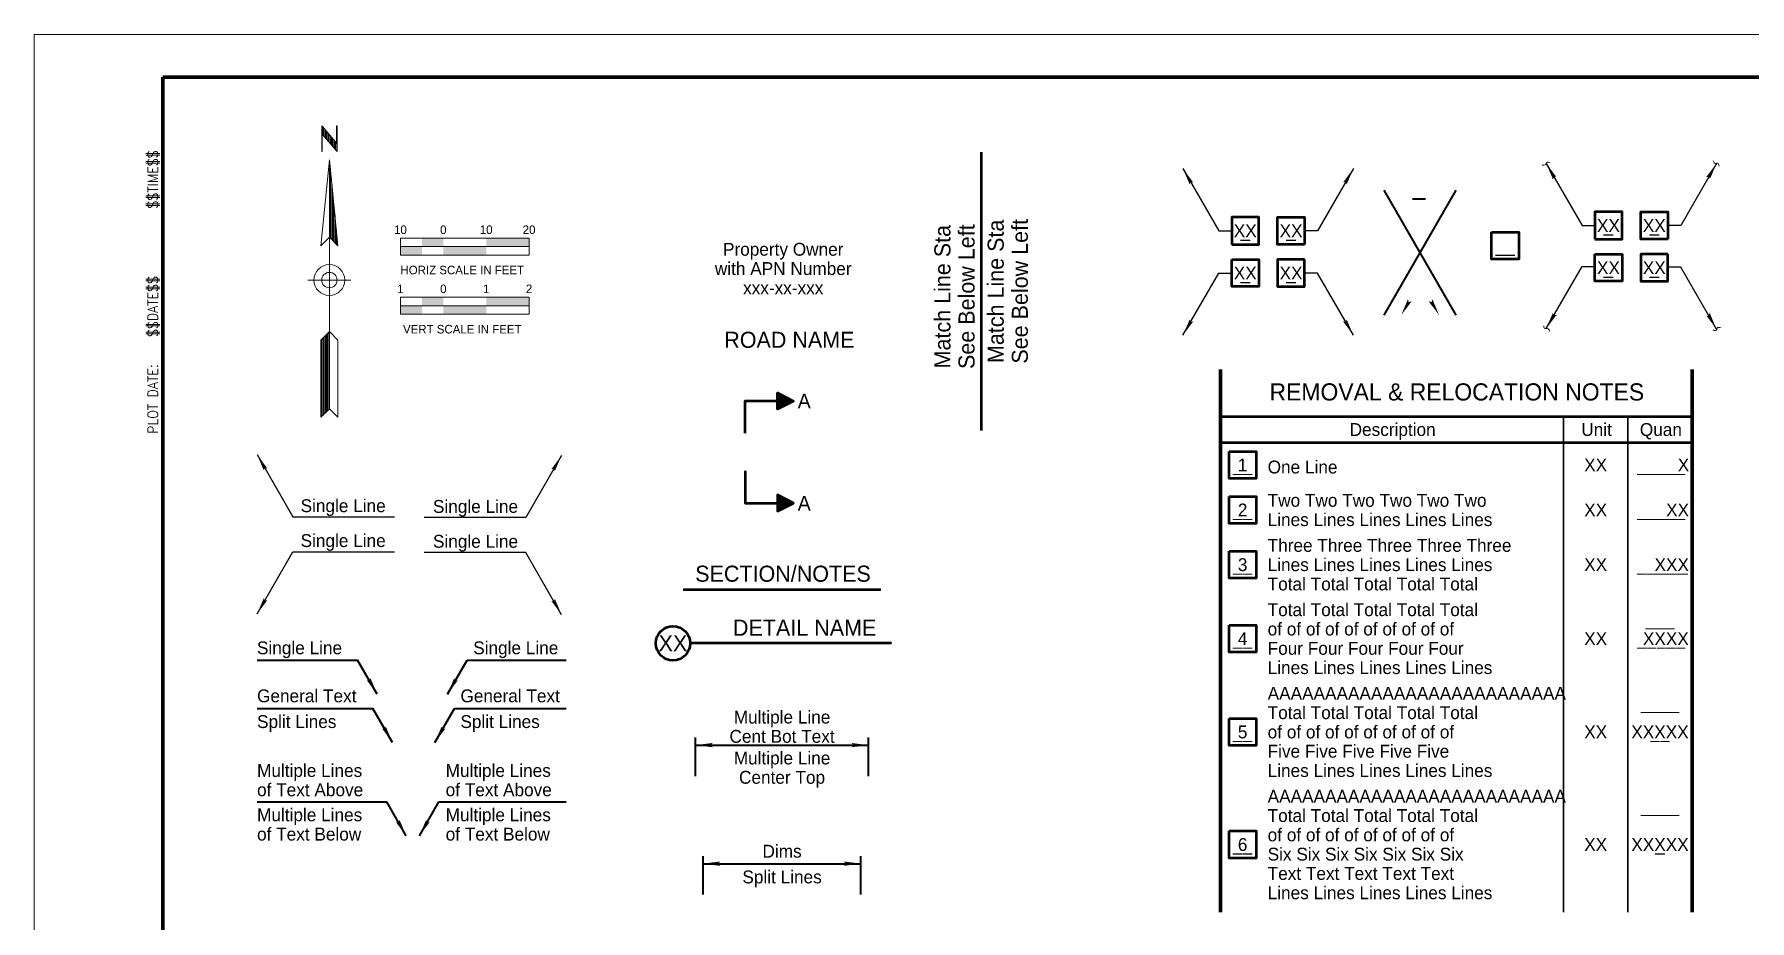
# Model space of a CAD drawing. Header units: feet. Extents: x 715168 to 716636, y 927703 to 928239.
# Drawn here: x 715956.4 to 716356.4, y 928012.2 to 928218.9 of the extents above; entities that cross this region are included whole.
import ezdxf
from ezdxf.enums import TextEntityAlignment as Align

# ---------------------------------------------------------------- set-up
doc = ezdxf.new("R2010")
doc.units = ezdxf.units.FT
doc.header["$MEASUREMENT"] = 0
for name, color, linetype, lineweight in [('1', 30, 'Continuous', 0), ('10', 120, 'Continuous', 0), ('19', 80, 'Continuous', 0), ('2', 211, 'Continuous', 0), ('25', 31, 'Continuous', 0), ('29', 110, 'Continuous', 0), ('36', 2, 'Continuous', 0), ('37', 32, 'Continuous', 0), ('56', 92, 'Continuous', 0), ('62', 7, 'Continuous', 0)]:
    doc.layers.add(name, color=color, linetype=linetype, lineweight=lineweight)
doc.styles.add('PROP_0', font='SLANTED_PROPORTIONAL.shx')
doc.styles.get("Standard").update_dxf_attribs({"font": 'txt.shx'})
doc.styles.add('Style-ENGINEERING', font='ENGINEERING.shx')
doc.styles.add('Style-SLANTED_PROPORTIONAL', font='SLANTED_PROPORTIONAL.shx')
doc.styles.add('Style-STANDARD', font='STANDARD.shx')
doc.styles.add('Style-VERTICAL_PROPORTIONAL', font='VERTICAL_PROPORTIONAL.shx')
doc.dimstyles.get("Standard").update_dxf_attribs({"dimtxt": 0.18, "dimasz": 0.18, "dimexe": 0.18, "dimexo": 0.0625, "dimgap": 0.09, "dimtad": 0, "dimtih": 1, "dimtoh": 1, "dimdec": 4, "dimzin": 0, "dimdsep": 46, "dimtxsty": 'Standard', "dimcen": 0.09, "dimadec": 0, "dimazin": 0, "dimtfac": 1, "dimtdec": 4, "dimtofl": 0, "dimtmove": 0, "dimatfit": 3, "dimfxl": 0, "dimtolj": 1, "dimtzin": 0, "dimarcsym": 0})

# ---------------------------------------------------------------- blocks, each defined once
blk = doc.blocks.new('LTERMA_0.2')
at = {"layer": '1', "linetype": 'Continuous', "lineweight": 13, "extrusion": (0, 0, -1)}
blk.add_solid([(0.88, 0), (1, 0.12), (1, -0.12), (0, 0)], dxfattribs=at)
blk = doc.blocks.new('NOTBOX_1')
at = {"layer": '10', "color": 120, "linetype": 'Continuous', "lineweight": 53}
blk.add_3dface([(-15.8, 15.8), (15.8, 15.8), (15.8, -15.8), (-15.8, -15.8)], dxfattribs=at)
at = {"layer": '10', "color": 120, "linetype": 'Continuous', "lineweight": 53, "style": 'Style-VERTICAL_PROPORTIONAL'}
blk.add_text('XX', height=15, rotation=180, dxfattribs=at).set_placement((0, 0), align=Align.MIDDLE_CENTER)
blk = doc.blocks.new('NOTBOX_1_1')
at = {"layer": '10', "color": 120, "linetype": 'Continuous', "lineweight": 53}
blk.add_3dface([(-15.8, 15.8), (15.8, 15.8), (15.8, -15.8), (-15.8, -15.8)], dxfattribs=at)
at = {"layer": '10', "color": 120, "linetype": 'Continuous', "lineweight": 53, "extrusion": (0, 0, -1), "style": 'Style-VERTICAL_PROPORTIONAL'}
blk.add_text('XX', height=15, rotation=180, dxfattribs=at).set_placement((0, 0), align=Align.MIDDLE_CENTER)
blk = doc.blocks.new('NOTBOX_2')
at = {"layer": '10', "color": 120, "linetype": 'Continuous', "lineweight": 53}
blk.add_3dface([(-15.8, 15.8), (15.8, 15.8), (15.8, -15.8), (-15.8, -15.8)], dxfattribs=at)
at = {"layer": '10', "color": 120, "linetype": 'Continuous', "lineweight": 53, "style": 'Style-VERTICAL_PROPORTIONAL'}
blk.add_text('XX', height=15, dxfattribs=at).set_placement((0, 0), align=Align.MIDDLE_CENTER)
blk = doc.blocks.new('NOTBOX_3')
at = {"layer": '10', "color": 120, "linetype": 'Continuous', "lineweight": 53}
blk.add_3dface([(-15.8, 15.8), (15.8, 15.8), (15.8, -15.8), (-15.8, -15.8)], dxfattribs=at)
at = {"layer": '10', "color": 120, "linetype": 'Continuous', "lineweight": 53, "extrusion": (0, 0, -1), "style": 'Style-VERTICAL_PROPORTIONAL'}
blk.add_text('XX', height=15, dxfattribs=at).set_placement((0, 0), align=Align.MIDDLE_CENTER)
blk = doc.blocks.new('LTERMO_0.4')
at = {"layer": '1', "linetype": 'Continuous', "lineweight": 13}
for p in [(-0.938, 0.114), (-0.88, 0.057)]:
    blk.add_line(p, (-0.821, 0), dxfattribs=at)
blk.add_open_spline([(0.026, 0.238), (-0.018, 0.195), (-0.036, 0.146), (-0.048, 0.099), (-0.063, 0.038), (0.062, -0.025), (0.032, -0.085), (0.011, -0.128), (-0.021, -0.164), (-0.064, -0.191)], degree=3, knots=[0, 0, 0, 0, 0.313851, 0.313851, 0.313851, 0.714238, 0.714238, 0.714238, 1, 1, 1, 1], dxfattribs=at)
at = {"layer": '37', "linetype": 'Continuous', "lineweight": 0, "extrusion": (0, 0, -1)}
blk.add_solid([(0.821, 0), (0.938, -0.114), (0.938, 0.114), (0, 0)], dxfattribs=at)
blk = doc.blocks.new('NORTHA_1')
at = {"layer": '25', "color": 31, "linetype": 'Continuous', "lineweight": 13}
for q in [(-5, 0), (5, 0)]:
    blk.add_line((0, 0), q, dxfattribs=at)
at = {"layer": '25', "color": 31, "linetype": 'Continuous', "lineweight": 0}
blk.add_line((0, -29), (0, -8.57), dxfattribs=at)
at = {"layer": '25', "color": 31, "linetype": 'Continuous', "lineweight": 13, "flags": 128}
for points in [[(1.68, 31.94), (1.68, 36), (1.8, 36), (1.8, 30), (1.54, 30.31), (1.54, 32.11), (1.27, 32.42), (1.27, 30.62), (1.01, 30.92), (1.01, 32.72), (0.74, 33.03), (0.74, 31.23), (0.48, 31.54), (0.48, 33.34), (0.22, 33.65), (0.22, 31.85), (-0.05, 32.16), (-0.05, 33.96), (-0.31, 34.26), (-0.31, 32.46), (-0.58, 32.77), (-0.58, 34.57), (-0.84, 34.88), (-0.84, 33.08), (-1.1, 33.39), (-1.1, 35.19), (-1.37, 35.5), (-1.37, 33.7), (-1.63, 34.01), (-1.63, 35.81), (-1.8, 36), (-1.8, 30), (-1.68, 30), (-1.68, 34.06), (1.8, 30), (1.8, 31.8), (-1.63, 35.81)], [(0, 10), (-2, 8), (0, 28), (2, 8), (1.85, 8.15), (1.85, 9.51), (1.58, 12.15), (1.58, 8.41), (1.32, 8.68), (1.32, 14.8), (1.06, 17.44), (1.06, 8.94), (0.79, 9.28), (0.79, 20.08), (0.53, 22.72), (0.53, 9.47), (0.26, 9.73), (0.26, 25.36), (0, 28), (0, 10), (2, 8), (0, 10), (0, -30), (2, -32), (2, -14), (0, -12), (-2, -14), (-2, -32), (0, -30), (-0.15, -30.15), (-0.15, -12.15), (-0.42, -12.42), (-0.42, -30.42), (-0.68, -30.68), (-0.68, -12.68), (-0.94, -12.94), (-0.94, -30.94), (-1.21, -31.21), (-1.21, -13.21), (-1.47, -13.47), (-1.47, -31.47), (-1.74, -31.74), (-1.74, -13.74)]]:
    blk.add_lwpolyline(points, dxfattribs=at)
at = {"layer": '25', "color": 31, "linetype": 'Continuous', "lineweight": 13}
for radius in [3.6, 1.8]:
    blk.add_circle((0, 0), radius, dxfattribs=at)
for points in [[(-1.68, 34.06), (-1.63, 35.81), (1.8, 31.8), (1.8, 30)], [(0, 10), (2, 8), (0, 28)], [(0, -30), (-2, -32), (-2, -14), (0, -12)]]:
    blk.add_3dface(points, dxfattribs=at)
blk = doc.blocks.new('NOTBOX_4')
at = {"layer": '10', "color": 120, "linetype": 'Continuous', "lineweight": 53}
blk.add_3dface([(-15.8, 15.8), (15.8, 15.8), (15.8, -15.8), (-15.8, -15.8)], dxfattribs=at)
blk = doc.blocks.new('LTERMA_1')
at = {"layer": '36', "color": 120, "linetype": 'Continuous', "lineweight": 40}
blk.add_solid([(-17.5, 0), (-20, 2.5), (-20, -2.5), (0, 0)], dxfattribs=at)
blk = doc.blocks.new('LTERMA_3')
at = {"layer": '25', "color": 31, "linetype": 'Continuous', "lineweight": 40}
blk.add_solid([(-17.5, 0), (-20, 2.5), (-20, -2.5), (0, 0)], dxfattribs=at)
blk = doc.blocks.new('NOTBOX_5')
at = {"layer": '10', "color": 120, "linetype": 'Continuous', "lineweight": 53}
blk.add_3dface([(-15.8, 15.8), (15.8, 15.8), (15.8, -15.8), (-15.8, -15.8)], dxfattribs=at)
at = {"layer": '10', "color": 120, "linetype": 'Continuous', "lineweight": 53, "style": 'Style-VERTICAL_PROPORTIONAL'}
blk.add_text('4', height=15, dxfattribs=at).set_placement((0, 0), align=Align.MIDDLE_CENTER)

msp = doc.modelspace()

# ---------------------------------------------------------------- linework, layer by layer
at = {"layer": '2', "color": 211, "linetype": 'Continuous', "lineweight": 80}
msp.add_line((716233, 928140.77), (716233, 928014.26), dxfattribs=at)
at = {"layer": '25', "color": 31, "linetype": 'Continuous', "lineweight": 53}
for p, q in [((716177.2, 928191.46), (716177.2, 928126.53)), ((716153.81, 928089.4), (716107.69, 928089.41)), ((716156.26, 928076.94), (716109.3, 928076.94))]:
    msp.add_line(p, q, dxfattribs=at)
at = {"layer": '25', "color": 31, "linetype": 'Continuous', "lineweight": 0}
for p, q in [((716041.75, 928169.43), (716071.75, 928169.43)), ((716041.75, 928155.64), (716071.75, 928155.64))]:
    msp.add_line(p, q, dxfattribs=at)
at = {"layer": '25', "color": 31, "linetype": 'Continuous', "lineweight": 40}
for p, q in [((716008.31, 928072.99), (716031.77, 928072.99)), ((716036.33, 928065.09), (716031.77, 928072.99)), ((716052.72, 928065.09), (716057.28, 928072.99)), ((716057.28, 928072.99), (716080.38, 928072.99)), ((716008.31, 928061.71), (716035.34, 928061.71)), ((716039.9, 928053.82), (716035.34, 928061.71)), ((716049.79, 928053.82), (716054.35, 928061.71)), ((716054.35, 928061.71), (716080.38, 928061.71)), ((716110.58, 928045.97), (716110.58, 928054.93)), ((716150.92, 928045.97), (716150.92, 928054.93)), ((716110.58, 928053.18), (716150.92, 928053.18)), ((716008.31, 928039.93), (716038.54, 928039.93)), ((716043.1, 928032.04), (716038.54, 928039.93)), ((716046.17, 928032.04), (716050.73, 928039.93)), ((716050.73, 928039.93), (716080.38, 928039.93)), ((716112.34, 928018.32), (716112.34, 928027.29)), ((716149.15, 928018.32), (716149.15, 928027.28)), ((716112.34, 928025.54), (716149.15, 928025.53))]:
    msp.add_line(p, q, dxfattribs=at)
at = {"layer": '25', "color": 31, "linetype": 'Continuous', "lineweight": 53, "flags": 128}
for points in [[(716122.15, 928125.94), (716122.15, 928133.44), (716129.65, 928133.44), (716129.65, 928135.3), (716133.4, 928133.42), (716129.65, 928131.55), (716129.65, 928133.42), (716129.93, 928133.44), (716129.93, 928134.92), (716132.93, 928133.42), (716129.93, 928131.92), (716129.93, 928133.42), (716130.15, 928133.44), (716130.15, 928134.61), (716132.55, 928133.41), (716130.15, 928132.21), (716130.15, 928133.42), (716130.38, 928133.44), (716130.38, 928134.27), (716132.07, 928133.43), (716130.38, 928132.58), (716130.38, 928133.42), (716130.61, 928133.44), (716130.61, 928134.03), (716131.8, 928133.43), (716130.61, 928132.84), (716130.61, 928133.42), (716130.75, 928133.44), (716130.75, 928133.78), (716131.44, 928133.43), (716130.75, 928133.09), (716130.75, 928133.42), (716130.88, 928133.44), (716130.88, 928133.57), (716131.14, 928133.44), (716130.88, 928133.31), (716130.88, 928133.42)], [(716122.15, 928117.11), (716122.15, 928109.61), (716129.65, 928109.61), (716129.65, 928107.76), (716133.4, 928109.63), (716129.65, 928111.51), (716129.65, 928109.64), (716129.93, 928109.61), (716129.93, 928108.14), (716132.93, 928109.64), (716129.93, 928111.14), (716129.93, 928109.64), (716130.15, 928109.61), (716130.15, 928108.44), (716132.55, 928109.64), (716130.15, 928110.84), (716130.15, 928109.64), (716130.38, 928109.61), (716130.38, 928108.78), (716132.07, 928109.63), (716130.38, 928110.47), (716130.38, 928109.64), (716130.61, 928109.61), (716130.61, 928109.03), (716131.8, 928109.62), (716130.61, 928110.22), (716130.61, 928109.64), (716130.75, 928109.61), (716130.75, 928109.27), (716131.44, 928109.62), (716130.75, 928109.97), (716130.75, 928109.64), (716130.88, 928109.61), (716130.88, 928109.48), (716131.14, 928109.61), (716130.88, 928109.74), (716130.88, 928109.64)]]:
    msp.add_lwpolyline(points, dxfattribs=at)
at = {"layer": '25', "color": 31, "linetype": 'Continuous', "lineweight": 53}
msp.add_circle((716105.3, 928076.94), 4, dxfattribs=at)
at = {"layer": '25', "color": 31, "linetype": 'Continuous', "lineweight": 0, "extrusion": (0, 0, -1)}
for points in [[(-716051.75, 928171.43), (-716046.75, 928171.43), (-716051.75, 928169.43), (-716046.75, 928169.43)], [(-716051.75, 928169.43), (-716061.75, 928169.43), (-716051.75, 928167.43), (-716061.75, 928167.43)], [(-716051.75, 928157.64), (-716046.75, 928157.64), (-716051.75, 928155.64), (-716046.75, 928155.64)], [(-716051.75, 928155.64), (-716061.75, 928155.64), (-716051.75, 928153.64), (-716061.75, 928153.64)]]:
    msp.add_solid(points, dxfattribs=at)
at = {"layer": '25', "color": 31, "linetype": 'Continuous', "lineweight": 0}
for points in [[(716071.75, 928169.43), (716061.75, 928169.43), (716071.75, 928171.43), (716061.75, 928171.43)], [(716041.75, 928167.43), (716046.75, 928167.43), (716041.75, 928169.43), (716046.75, 928169.43)], [(716041.75, 928153.64), (716046.75, 928153.64), (716041.75, 928155.64), (716046.75, 928155.64)], [(716071.75, 928155.64), (716061.75, 928155.64), (716071.75, 928157.64), (716061.75, 928157.64)]]:
    msp.add_solid(points, dxfattribs=at)
for points in [[(716041.75, 928171.43), (716071.75, 928171.43), (716071.75, 928167.43), (716041.75, 928167.43)], [(716041.75, 928157.64), (716071.75, 928157.64), (716071.75, 928153.64), (716041.75, 928153.64)]]:
    msp.add_3dface(points, dxfattribs=at)
at = {"layer": '36', "color": 120, "linetype": 'Continuous', "lineweight": 40}
for p, q in [((716271.16, 928153.44), (716287.98, 928182.58)), ((716287.98, 928153.44), (716271.16, 928182.58)), ((716277.79, 928180.53), (716280.79, 928180.53))]:
    msp.add_line(p, q, dxfattribs=at)
at = {"layer": '56', "color": 92, "linetype": 'Continuous', "lineweight": 0}
msp.add_3dface([(715956.36, 927778.92), (716636.36, 927778.92), (716636.36, 928218.92), (715956.36, 928218.92)], dxfattribs=at)
at = {"layer": '62', "color": 7, "linetype": 'Continuous', "lineweight": 100}
msp.add_line((716343, 928140.77), (716343, 928014.26), dxfattribs=at)
at = {"layer": '62', "color": 7, "linetype": 'Continuous', "lineweight": 53}
for p, q in [((716233, 928129.77), (716343.24, 928129.77)), ((716233, 928123.77), (716343.24, 928123.77))]:
    msp.add_line(p, q, dxfattribs=at)
at = {"layer": '62', "color": 7, "linetype": 'Continuous', "lineweight": 30}
for p, q in [((716313, 928129.77), (716313, 928014.26)), ((716328, 928129.77), (716328, 928014.26))]:
    msp.add_line(p, q, dxfattribs=at)
at = {"layer": '62', "color": 7, "linetype": 'Continuous', "lineweight": 100}
msp.add_3dface([(715986.36, 928208.92), (716626.36, 928208.92), (716626.36, 927788.92), (715986.36, 927788.92)], dxfattribs=at)

# ---------------------------------------------------------------- block references
at = {"layer": '10', "color": 120, "linetype": 'Continuous', "lineweight": 53, "extrusion": (0, 0, -1)}
ref = msp.add_blockref('NOTBOX_1_1', (-716238.77, 928173.1), dxfattribs=dict(at, xscale=0.2, yscale=0.2, zscale=0.2, rotation=180))
ref.add_attrib('NOTBOX_1_80155', '_', dxfattribs={"color": 120, "linetype": 'Continuous', "lineweight": 53, "height": 3, "style": 'Style-VERTICAL_PROPORTIONAL'}).set_placement((716238.77, 928173.1), align=Align.MIDDLE_CENTER)
at = {"layer": '10', "color": 120, "linetype": 'Continuous', "lineweight": 53}
ref = msp.add_blockref('NOTBOX_1', (716249.46, 928173.1), dxfattribs=dict(at, xscale=0.2, yscale=0.2, zscale=0.2, rotation=180))
ref.add_attrib('NOTBOX_80160', '_', dxfattribs={"color": 120, "linetype": 'Continuous', "lineweight": 53, "height": 3, "style": 'Style-VERTICAL_PROPORTIONAL'}).set_placement((716249.46, 928173.1), align=Align.MIDDLE_CENTER)
at = {"layer": '10', "color": 120, "linetype": 'Continuous', "lineweight": 53, "extrusion": (0, 0, -1)}
ref = msp.add_blockref('NOTBOX_1_1', (-716323.48, 928174.34), dxfattribs=dict(at, xscale=0.2, yscale=0.2, zscale=0.2, rotation=180))
ref.add_attrib('NOTBOX_1_80155', '_', dxfattribs={"color": 120, "linetype": 'Continuous', "lineweight": 53, "height": 3, "style": 'Style-VERTICAL_PROPORTIONAL'}).set_placement((716323.48, 928174.34), align=Align.MIDDLE_CENTER)
at = {"layer": '10', "color": 120, "linetype": 'Continuous', "lineweight": 53}
ref = msp.add_blockref('NOTBOX_1', (716334.17, 928174.34), dxfattribs=dict(at, xscale=0.2, yscale=0.2, zscale=0.2, rotation=180))
ref.add_attrib('NOTBOX_80160', '_', dxfattribs={"color": 120, "linetype": 'Continuous', "lineweight": 53, "height": 3, "style": 'Style-VERTICAL_PROPORTIONAL'}).set_placement((716334.17, 928174.34), align=Align.MIDDLE_CENTER)
ref = msp.add_blockref('NOTBOX_4', (716299.39, 928169.63), dxfattribs=dict(at, xscale=0.2, yscale=0.2, zscale=0.2))
ref.add_attrib('NOTBOX_4_147721', '_', dxfattribs={"color": 120, "linetype": 'Continuous', "lineweight": 53, "height": 3, "style": 'Style-VERTICAL_PROPORTIONAL'}).set_placement((716299.39, 928169.63), align=Align.MIDDLE_CENTER)
ref.add_attrib('NOTBOX_4_147722', '__', dxfattribs={"color": 120, "linetype": 'Continuous', "lineweight": 53, "height": 3, "style": 'Style-VERTICAL_PROPORTIONAL'}).set_placement((716299.39, 928169.63), align=Align.MIDDLE_CENTER)
ref = msp.add_blockref('NOTBOX_2', (716323.48, 928164.5), dxfattribs=dict(at, xscale=0.2, yscale=0.2, zscale=0.2))
ref.add_attrib('NOTBOX_2_80080', '_', dxfattribs={"color": 120, "linetype": 'Continuous', "lineweight": 53, "height": 3, "style": 'Style-VERTICAL_PROPORTIONAL'}).set_placement((716323.48, 928164.5), align=Align.MIDDLE_CENTER)
at = {"layer": '10', "color": 120, "linetype": 'Continuous', "lineweight": 53, "extrusion": (0, 0, -1)}
ref = msp.add_blockref('NOTBOX_3', (-716334.17, 928164.5), dxfattribs=dict(at, xscale=0.2, yscale=0.2, zscale=0.2))
ref.add_attrib('NOTBOX_3_80165', '_', dxfattribs={"color": 120, "linetype": 'Continuous', "lineweight": 53, "height": 3, "style": 'Style-VERTICAL_PROPORTIONAL'}).set_placement((716334.17, 928164.5), align=Align.MIDDLE_CENTER)
at = {"layer": '10', "color": 120, "linetype": 'Continuous', "lineweight": 53}
ref = msp.add_blockref('NOTBOX_2', (716238.77, 928163.26), dxfattribs=dict(at, xscale=0.2, yscale=0.2, zscale=0.2))
ref.add_attrib('NOTBOX_2_80080', '_', dxfattribs={"color": 120, "linetype": 'Continuous', "lineweight": 53, "height": 3, "style": 'Style-VERTICAL_PROPORTIONAL'}).set_placement((716238.77, 928163.26), align=Align.MIDDLE_CENTER)
at = {"layer": '10', "color": 120, "linetype": 'Continuous', "lineweight": 53, "extrusion": (0, 0, -1)}
ref = msp.add_blockref('NOTBOX_3', (-716249.46, 928163.26), dxfattribs=dict(at, xscale=0.2, yscale=0.2, zscale=0.2))
ref.add_attrib('NOTBOX_3_80165', '_', dxfattribs={"color": 120, "linetype": 'Continuous', "lineweight": 53, "height": 3, "style": 'Style-VERTICAL_PROPORTIONAL'}).set_placement((716249.46, 928163.26), align=Align.MIDDLE_CENTER)
at = {"layer": '10', "color": 120, "linetype": 'Continuous', "lineweight": 53}
ref = msp.add_blockref('NOTBOX_4', (716238.16, 928118.51), dxfattribs=dict(at, xscale=0.2, yscale=0.2, zscale=0.2))
ref.add_attrib('NOTBOX_4_147721', '1', dxfattribs={"color": 120, "linetype": 'Continuous', "lineweight": 53, "height": 3, "style": 'Style-VERTICAL_PROPORTIONAL'}).set_placement((716238.16, 928118.51), align=Align.MIDDLE_CENTER)
ref.add_attrib('NOTBOX_4_147722', '__', dxfattribs={"color": 120, "linetype": 'Continuous', "lineweight": 53, "height": 3, "style": 'Style-VERTICAL_PROPORTIONAL'}).set_placement((716238.16, 928118.51), align=Align.MIDDLE_CENTER)
ref = msp.add_blockref('NOTBOX_4', (716238.16, 928108.01), dxfattribs=dict(at, xscale=0.2, yscale=0.2, zscale=0.2))
ref.add_attrib('NOTBOX_4_147721', '2', dxfattribs={"color": 120, "linetype": 'Continuous', "lineweight": 53, "height": 3, "style": 'Style-VERTICAL_PROPORTIONAL'}).set_placement((716238.16, 928108.01), align=Align.MIDDLE_CENTER)
ref.add_attrib('NOTBOX_4_147722', '__', dxfattribs={"color": 120, "linetype": 'Continuous', "lineweight": 53, "height": 3, "style": 'Style-VERTICAL_PROPORTIONAL'}).set_placement((716238.16, 928108.01), align=Align.MIDDLE_CENTER)
ref = msp.add_blockref('NOTBOX_4', (716238.16, 928095.26), dxfattribs=dict(at, xscale=0.2, yscale=0.2, zscale=0.2))
ref.add_attrib('NOTBOX_4_147721', '3', dxfattribs={"color": 120, "linetype": 'Continuous', "lineweight": 53, "height": 3, "style": 'Style-VERTICAL_PROPORTIONAL'}).set_placement((716238.16, 928095.26), align=Align.MIDDLE_CENTER)
ref.add_attrib('NOTBOX_4_147722', '__', dxfattribs={"color": 120, "linetype": 'Continuous', "lineweight": 53, "height": 3, "style": 'Style-VERTICAL_PROPORTIONAL'}).set_placement((716238.16, 928095.26), align=Align.MIDDLE_CENTER)
ref = msp.add_blockref('NOTBOX_5', (716238.16, 928078.01), dxfattribs=dict(at, xscale=0.2, yscale=0.2, zscale=0.2))
ref.add_attrib('NOTBOX_5_147804', '__', dxfattribs={"color": 120, "linetype": 'Continuous', "lineweight": 53, "height": 3, "style": 'Style-VERTICAL_PROPORTIONAL'}).set_placement((716238.16, 928078.01), align=Align.MIDDLE_CENTER)
ref = msp.add_blockref('NOTBOX_4', (716238.16, 928056.26), dxfattribs=dict(at, xscale=0.2, yscale=0.2, zscale=0.2))
ref.add_attrib('NOTBOX_4_147721', '5', dxfattribs={"color": 120, "linetype": 'Continuous', "lineweight": 53, "height": 3, "style": 'Style-VERTICAL_PROPORTIONAL'}).set_placement((716238.16, 928056.26), align=Align.MIDDLE_CENTER)
ref.add_attrib('NOTBOX_4_147722', '__', dxfattribs={"color": 120, "linetype": 'Continuous', "lineweight": 53, "height": 3, "style": 'Style-VERTICAL_PROPORTIONAL'}).set_placement((716238.16, 928056.26), align=Align.MIDDLE_CENTER)
ref = msp.add_blockref('NOTBOX_4', (716238.16, 928030.01), dxfattribs=dict(at, xscale=0.2, yscale=0.2, zscale=0.2))
ref.add_attrib('NOTBOX_4_147721', '6', dxfattribs={"color": 120, "linetype": 'Continuous', "lineweight": 53, "height": 3, "style": 'Style-VERTICAL_PROPORTIONAL'}).set_placement((716238.16, 928030.01), align=Align.MIDDLE_CENTER)
ref.add_attrib('NOTBOX_4_147722', '__', dxfattribs={"color": 120, "linetype": 'Continuous', "lineweight": 53, "height": 3, "style": 'Style-VERTICAL_PROPORTIONAL'}).set_placement((716238.16, 928030.01), align=Align.MIDDLE_CENTER)
at = {"layer": '25', "color": 31, "linetype": 'Continuous', "lineweight": 13, "rotation": 359.9999999999999}
msp.add_blockref('NORTHA_1', (716025.18, 928161.62), dxfattribs=at)
at = {"layer": '25', "color": 31, "linetype": 'Continuous', "lineweight": 40, "extrusion": (0, 0, -1), "xscale": 0.2000000000000001, "yscale": 0.2000000000000001, "zscale": 0.2000000000000001}
for p, rotation in [((-716036.33, 928065.09), 239.9999999999999), ((-716039.9, 928053.82), 239.9999999999999), ((-716150.92, 928053.18), 179.9999999979138), ((-716043.1, 928032.04), 239.9999999999999), ((-716149.15, 928025.54), 179.9999999979138)]:
    msp.add_blockref('LTERMA_3', p, dxfattribs=dict(at, rotation=rotation))
at = {"layer": '25', "color": 31, "linetype": 'Continuous', "lineweight": 40, "xscale": 0.2000000000000001, "yscale": 0.2000000000000001, "zscale": 0.2000000000000001}
for p, rotation in [((716052.72, 928065.09), 239.9999999999999), ((716049.79, 928053.82), 239.9999999999999), ((716110.58, 928053.18), 179.9999999979138), ((716046.17, 928032.04), 239.9999999999999), ((716112.34, 928025.54), 179.9999999979138)]:
    msp.add_blockref('LTERMA_3', p, dxfattribs=dict(at, rotation=rotation))
at = {"layer": '36', "color": 120, "linetype": 'Continuous', "lineweight": 40, "xscale": 0.2000000000000001, "yscale": 0.2000000000000001, "zscale": 0.2000000000000001, "rotation": 239.9999999999999}
msp.add_blockref('LTERMA_1', (716275.15, 928153.44), dxfattribs=at)
at = {"layer": '36', "color": 120, "linetype": 'Continuous', "lineweight": 40, "extrusion": (0, 0, -1), "xscale": 0.2000000000000001, "yscale": 0.2000000000000001, "zscale": 0.2000000000000001, "rotation": 239.9999999999999}
msp.add_blockref('LTERMA_1', (-716283.99, 928153.44), dxfattribs=at)

# ---------------------------------------------------------------- texts
at = {"layer": '10', "color": 120, "linetype": 'Continuous', "lineweight": 80, "style": 'Style-ENGINEERING', "width": 0.999999}
msp.add_text('REMOVAL & RELOCATION NOTES', height=4, dxfattribs=at).set_placement((716288.12, 928135.54), align=Align.MIDDLE_CENTER)
at = {"layer": '10', "color": 120, "linetype": 'Continuous', "lineweight": 53}
for s, style, p in [('Description', 'Style-ENGINEERING', (716273.15, 928126.77)), ('Unit', 'Style-ENGINEERING', (716320.71, 928126.77)), ('Quan', 'Style-ENGINEERING', (716335.71, 928126.77)), ('XX', 'Style-SLANTED_PROPORTIONAL', (716320.5, 928118.51)), ('X', 'Style-SLANTED_PROPORTIONAL', (716340.98, 928118.51)), ('_____', 'Style-SLANTED_PROPORTIONAL', (716335.77, 928118.51)), ('____', 'Style-SLANTED_PROPORTIONAL', (716335.5, 928118.51)), ('___', 'Style-SLANTED_PROPORTIONAL', (716335.5, 928118.51)), ('__', 'Style-SLANTED_PROPORTIONAL', (716335.5, 928118.51)), ('XX', 'Style-SLANTED_PROPORTIONAL', (716320.5, 928108.01)), ('XX', 'Style-SLANTED_PROPORTIONAL', (716339.61, 928108.01)), ('_____', 'Style-SLANTED_PROPORTIONAL', (716335.77, 928108.01)), ('____', 'Style-SLANTED_PROPORTIONAL', (716335.5, 928108.01)), ('___', 'Style-SLANTED_PROPORTIONAL', (716335.5, 928108.01)), ('_', 'Style-SLANTED_PROPORTIONAL', (716335.5, 928108.01)), ('XX', 'Style-SLANTED_PROPORTIONAL', (716320.5, 928095.26)), ('XXX', 'Style-SLANTED_PROPORTIONAL', (716338.24, 928095.26)), ('_____', 'Style-SLANTED_PROPORTIONAL', (716335.77, 928095.26)), ('____', 'Style-SLANTED_PROPORTIONAL', (716337.04, 928095.26)), ('__', 'Style-SLANTED_PROPORTIONAL', (716339.59, 928095.26)), ('_', 'Style-SLANTED_PROPORTIONAL', (716340.87, 928095.26)), ('XX', 'Style-SLANTED_PROPORTIONAL', (716320.5, 928078.01)), ('XXXX', 'Style-SLANTED_PROPORTIONAL', (716336.87, 928078.01)), ('___', 'Style-SLANTED_PROPORTIONAL', (716335.5, 928082.51)), ('__', 'Style-SLANTED_PROPORTIONAL', (716335.5, 928082.51)), ('_', 'Style-SLANTED_PROPORTIONAL', (716335.5, 928082.51)), ('_____', 'Style-SLANTED_PROPORTIONAL', (716335.77, 928078.01)), ('____', 'Style-SLANTED_PROPORTIONAL', (716335.5, 928063.01)), ('___', 'Style-SLANTED_PROPORTIONAL', (716335.5, 928063.01)), ('_', 'Style-SLANTED_PROPORTIONAL', (716335.5, 928063.01)), ('XX', 'Style-SLANTED_PROPORTIONAL', (716320.5, 928056.26)), ('XXXXX', 'Style-SLANTED_PROPORTIONAL', (716335.5, 928056.26)), ('__', 'Style-SLANTED_PROPORTIONAL', (716335.5, 928056.26)), ('____', 'Style-SLANTED_PROPORTIONAL', (716335.5, 928039.01)), ('___', 'Style-SLANTED_PROPORTIONAL', (716335.5, 928039.01)), ('__', 'Style-SLANTED_PROPORTIONAL', (716335.5, 928039.01)), ('XX', 'Style-SLANTED_PROPORTIONAL', (716320.5, 928030.01)), ('XXXXX', 'Style-SLANTED_PROPORTIONAL', (716335.5, 928030.01)), ('_', 'Style-SLANTED_PROPORTIONAL', (716335.5, 928030.01))]:
    msp.add_text(s, height=3, dxfattribs=dict(at, style=style)).set_placement(p, align=Align.MIDDLE_CENTER)
at = {"layer": '10', "color": 120, "linetype": 'Continuous', "lineweight": 53, "char_height": 3, "line_spacing_factor": 0.9, "style": 'Style-SLANTED_PROPORTIONAL'}
for s, insert, attachment_point in [('One Line', (716244, 928118.01), 4), ('Two Two Two Two Two Two\\PLines Lines Lines Lines Lines', (716244, 928111.76), 1), ('Three Three Three Three Three\\PLines Lines Lines Lines Lines\\PTotal Total Total Total Total', (716244, 928101.26), 1), ('Total Total Total Total Total\\Pof of of of of of of of of of\\PFour Four Four Four Four\\PLines Lines Lines Lines Lines', (716244, 928086.26), 1), ('AAAAAAAAAAAAAAAAAAAAAAAAAA\\PTotal Total Total Total Total\\Pof of of of of of of of of of\\PFive Five Five Five Five\\PLines Lines Lines Lines Lines', (716244, 928066.76), 1), ('AAAAAAAAAAAAAAAAAAAAAAAAAA\\PTotal Total Total Total Total\\Pof of of of of of of of of of\\PSix Six Six Six Six Six Six\\PText Text Text Text Text\\PLines Lines Lines Lines Lines', (716244, 928042.76), 1)]:
    msp.add_mtext(s, dxfattribs=dict(at, insert=insert, attachment_point=attachment_point))
at = {"layer": '19', "color": 80, "linetype": 'Continuous', "lineweight": 70, "style": 'Style-VERTICAL_PROPORTIONAL'}
msp.add_text('ROAD NAME', height=3.75, dxfattribs=at).set_placement((716117.27, 928145.82))
at = {"layer": '25', "color": 31, "linetype": 'Continuous', "lineweight": 13, "style": 'Style-VERTICAL_PROPORTIONAL'}
for s, p in [('10', (716041.75, 928172.36)), ('0', (716051.75, 928172.36)), ('10', (716061.75, 928172.36)), ('20', (716071.75, 928172.36)), ('1', (716041.75, 928158.57)), ('0', (716051.75, 928158.57)), ('1', (716061.75, 928158.57)), ('2', (716071.75, 928158.57))]:
    msp.add_text(s, height=2, dxfattribs=at).set_placement(p, align=Align.CENTER)
for s, p in [('HORIZ SCALE IN FEET', (716056.17, 928163.96)), ('VERT SCALE IN FEET', (716056.17, 928150.17))]:
    msp.add_text(s, height=2, dxfattribs=at).set_placement(p, align=Align.MIDDLE_CENTER)
at = {"layer": '25', "color": 31, "linetype": 'Continuous', "lineweight": 80, "style": 'Style-VERTICAL_PROPORTIONAL'}
for p in [(716134.4, 928133.42), (716134.4, 928109.59)]:
    msp.add_text('A', height=3.4, dxfattribs=at).set_placement(p, align=Align.MIDDLE_LEFT)
at = {"layer": '25', "color": 31, "linetype": 'Continuous', "lineweight": 53, "style": 'Style-SLANTED_PROPORTIONAL'}
for p in [(716018.46, 928107.51), (716018.46, 928099.37)]:
    msp.add_text('Single Line', height=3, dxfattribs=at).set_placement(p)
for p in [(716069.18, 928107.34), (716069.18, 928099.2)]:
    msp.add_text('Single Line', height=3, dxfattribs=at).set_placement(p, align=Align.RIGHT)
at = {"layer": '25', "color": 31, "linetype": 'Continuous', "lineweight": 80, "style": 'Style-VERTICAL_PROPORTIONAL'}
msp.add_text('SECTION/NOTES', height=3.75, dxfattribs=at).set_placement((716130.97, 928091.28), align=Align.CENTER)
msp.add_text('DETAIL NAME', height=3.75, dxfattribs=at).set_placement((716119.3, 928078.69))
at = {"layer": '25', "color": 31, "linetype": 'Continuous', "lineweight": 53, "style": 'Style-SLANTED_PROPORTIONAL'}
for p in [(716008.29, 928077.37), (716058.72, 928077.37)]:
    msp.add_text('Single Line', height=3, dxfattribs=at).set_placement(p, align=Align.TOP_LEFT)
at = {"layer": '25', "color": 31, "linetype": 'Continuous', "lineweight": 80, "style": 'Style-VERTICAL_PROPORTIONAL'}
msp.add_text('XX', height=3.75, dxfattribs=at).set_placement((716105.3, 928076.94), align=Align.MIDDLE_CENTER)
at = {"layer": '25', "color": 31, "linetype": 'Continuous', "lineweight": 80, "char_height": 3.75, "rotation": 90, "line_spacing_factor": 0.9, "style": 'Style-VERTICAL_PROPORTIONAL'}
for insert, attachment_point in [((716178.7, 928159), 2), ((716175.7, 928157.75), 8)]:
    msp.add_mtext('Match Line Sta\\PSee Below Left\\P', dxfattribs=dict(at, insert=insert, attachment_point=attachment_point))
at = {"layer": '25', "color": 31, "linetype": 'Continuous', "lineweight": 53, "char_height": 3, "style": 'Style-SLANTED_PROPORTIONAL'}
for s, insert, attachment_point, line_spacing_factor in [('General Text\\PSplit Lines\\P', (716008.31, 928066.17), 1, 1.2), ('General Text\\PSplit Lines\\P', (716055.74, 928066.17), 1, 1.2), ('Multiple Line\\PCent Bot Text\\P', (716130.75, 928053.68), 8, 0.9), ('Multiple Lines\\Pof Text Above\\P', (716008.31, 928048.76), 1, 0.9), ('Multiple Lines\\Pof Text Above\\P', (716052.3, 928048.76), 1, 0.9), ('Multiple Lines\\Pof Text Below\\P', (716008.31, 928038.43), 1, 0.9), ('Multiple Lines\\Pof Text Below\\P', (716052.3, 928038.43), 1, 0.9), ('Dims\\PSplit Lines\\P', (716130.75, 928020.04), 8, 1.2)]:
    msp.add_mtext(s, dxfattribs=dict(at, insert=insert, attachment_point=attachment_point, line_spacing_factor=line_spacing_factor))
at = {"layer": '25', "color": 31, "linetype": 'Continuous', "lineweight": 40, "insert": (716130.75, 928051.68), "char_height": 3, "attachment_point": 2, "line_spacing_factor": 0.9, "style": 'Style-SLANTED_PROPORTIONAL'}
msp.add_mtext('Multiple Line\\PCenter Top\\P', dxfattribs=at)
at = {"layer": '29', "color": 110, "linetype": 'Continuous', "lineweight": 53, "insert": (716131.02, 928164.3), "char_height": 3, "attachment_point": 5, "line_spacing_factor": 0.9, "style": 'Style-SLANTED_PROPORTIONAL'}
msp.add_mtext('Property Owner\\Pwith APN Number\\Pxxx-xx-xxx', dxfattribs=at)
at = {"layer": '62', "color": 7, "linetype": 'Continuous', "lineweight": 0, "style": 'Style-STANDARD'}
for s, p in [('$$TIME$$', (715984, 928178.3)), ('$$DATE$$', (715984, 928148.34)), ('PLOT DATE:', (715984, 928125.76))]:
    msp.add_text(s, height=2.362, rotation=90, dxfattribs=at).set_placement(p, align=Align.MIDDLE_LEFT)

# ---------------------------------------------------------------- leaders
at = {"layer": '10', "color": 120, "linetype": 'Continuous', "lineweight": 40}
for points in [[(716224.24, 928187.6), (716232.61, 928173.1), (716235.61, 928173.1)], [(716263.99, 928187.6), (716255.62, 928173.1), (716252.62, 928173.1)], [(716224.24, 928148.77), (716232.61, 928163.26), (716235.61, 928163.26)], [(716263.99, 928148.77), (716255.62, 928163.26), (716252.62, 928163.26)]]:
    msp.add_leader(points, dimstyle='Standard', override={"dimtxt": 3, "dimasz": 3.9999, "dimgap": 1.5, "dimtad": 1, "dimtxsty": 'PROP_0', "dimldrblk": 'LTERMA_0.2'}, dxfattribs=at)
at = {"layer": '25', "color": 31, "linetype": 'Continuous', "lineweight": 40}
for points in [[(716008.31, 928120.91), (716016.68, 928106.42), (716040.38, 928106.42)], [(716079.33, 928120.74), (716070.96, 928106.25), (716047.26, 928106.25)], [(716008.31, 928083.77), (716016.68, 928098.27), (716040.38, 928098.27)], [(716079.33, 928083.6), (716070.96, 928098.1), (716047.26, 928098.1)]]:
    msp.add_leader(points, dimstyle='Standard', override={"dimtxt": 3, "dimasz": 3.9999, "dimgap": 1.5, "dimtad": 1, "dimtxsty": 'PROP_0', "dimldrblk": 'LTERMA_0.2'}, dxfattribs=at)
at = {"layer": '36', "color": 120, "linetype": 'Continuous', "lineweight": 40}
for points in [[(716308.95, 928188.84), (716317.32, 928174.34), (716320.32, 928174.34)], [(716348.7, 928188.84), (716340.33, 928174.34), (716337.33, 928174.34)], [(716308.95, 928150.3), (716317.32, 928164.79), (716320.32, 928164.79)], [(716348.7, 928150.15), (716340.33, 928164.64), (716337.33, 928164.64)]]:
    msp.add_leader(points, dimstyle='Standard', override={"dimtxt": 3, "dimasz": 4.2, "dimgap": 1.5, "dimtad": 1, "dimtxsty": 'PROP_0', "dimldrblk": 'LTERMO_0.4'}, dxfattribs=at)

doc.saveas('drawing.dxf')
